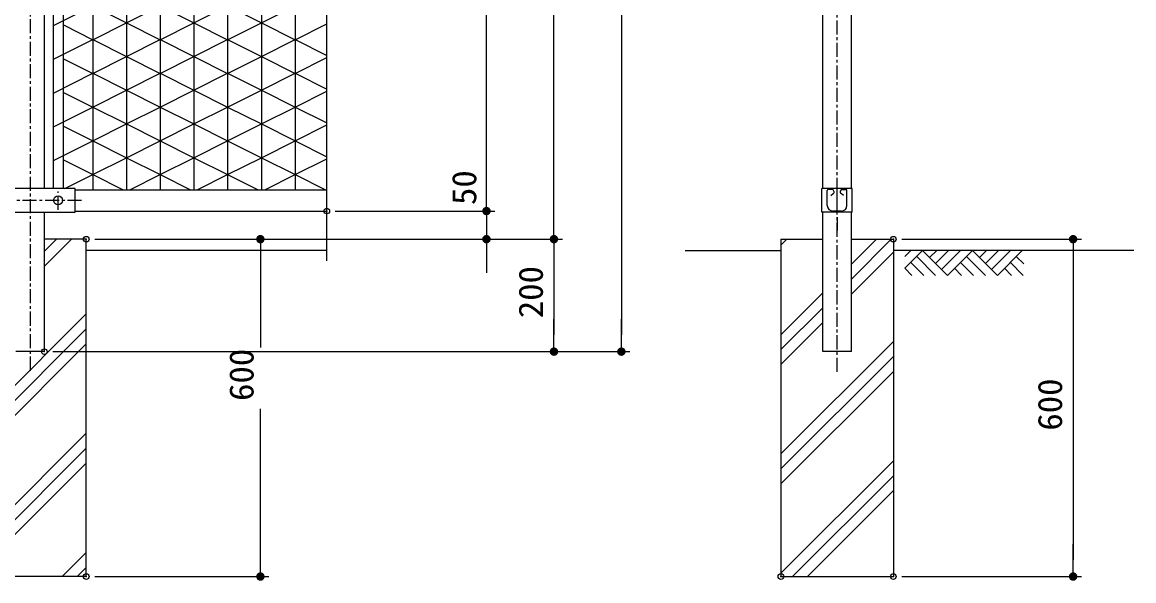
# Model space of a CAD drawing. Units: millimetres, scale not verified. Extents: x -4425 to 4425, y -3150 to 3150.
# Drawn here: x -1645 to 332, y -890 to 104 of the extents above; entities that cross this region are included whole.
import ezdxf
from ezdxf.enums import TextEntityAlignment as Align

# ---------------------------------------------------------------- set-up
doc = ezdxf.new("R2010")
doc.units = ezdxf.units.MM
doc.header["$LTSCALE"] = 20
doc.header["$PDMODE"] = 32
doc.header["$PDSIZE"] = 10
doc.linetypes.add('USER1', pattern=[2, 1.25, -0.25, 0.25, -0.25])
for name, color, linetype, lineweight in [('0-0_SUNPOU', 1, 'Continuous', 25), ('0-2_KOUZOU', 7, 'Continuous', 25), ('0-3_0', 1, 'Continuous', 25), ('0-5_BUHIN', 7, 'Continuous', 25), ('0-6_BOLT', 3, 'Continuous', 25), ('0-7_KISO', 7, 'Continuous', 25), ('0-8_AMI-HATCH', 6, 'Continuous', 25), ('0-A_HATCH', 4, 'Continuous', 25)]:
    doc.layers.add(name, color=color, linetype=linetype, lineweight=lineweight)
doc.layers.add('0-1_DEFPOINTS', color=7, linetype='Continuous')
doc.styles.add('ＭＳ ゴシック', font='')
doc.styles.get('ＭＳ ゴシック').set_extended_font_data('MS Gothic')

# ---------------------------------------------------------------- blocks, each defined once
blk = doc.blocks.new('M1')
at = {"layer": '0-0_SUNPOU'}
blk.add_line((-5, 0), (-38.58, 0), dxfattribs=at)
for points in [[(0, 0), (-5, 0), (-4.96, 0.63)], [(0, 0), (-4.96, -0.63), (-5, 0)], [(0, 0), (-4.96, 0.63), (-4.84, 1.24)], [(0, 0), (-4.84, -1.24), (-4.96, -0.63)], [(0, 0), (-4.84, 1.24), (-4.65, 1.84)], [(0, 0), (-4.65, -1.84), (-4.84, -1.24)], [(0, 0), (-4.65, 1.84), (-4.38, 2.41)], [(0, 0), (-4.38, -2.41), (-4.65, -1.84)], [(0, 0), (-4.38, 2.41), (-4.05, 2.94)], [(0, 0), (-4.05, -2.94), (-4.38, -2.41)], [(0, 0), (-4.05, 2.94), (-3.64, 3.42)], [(0, 0), (-3.64, -3.42), (-4.05, -2.94)], [(0, 0), (-3.64, 3.42), (-3.19, 3.85)], [(0, 0), (-3.19, -3.85), (-3.64, -3.42)], [(0, 0), (-3.19, 3.85), (-2.68, 4.22)], [(0, 0), (-2.68, -4.22), (-3.19, -3.85)], [(0, 0), (-2.68, 4.22), (-2.13, 4.52)], [(0, 0), (-2.13, -4.52), (-2.68, -4.22)], [(0, 0), (-2.13, 4.52), (-1.55, 4.76)], [(0, 0), (-1.55, -4.76), (-2.13, -4.52)], [(0, 0), (-1.55, 4.76), (-0.94, 4.91)], [(0, 0), (-0.94, -4.91), (-1.55, -4.76)], [(0, 0), (-0.94, 4.91), (-0.31, 4.99)], [(0, 0), (-0.31, -4.99), (-0.94, -4.91)], [(0, 0), (-0.31, 4.99), (0.31, 4.99)], [(0, 0), (0.31, -4.99), (-0.31, -4.99)], [(0, 0), (0.31, 4.99), (0.94, 4.91)], [(0, 0), (0.94, 4.91), (1.55, 4.76)], [(0, 0), (1.55, 4.76), (2.13, 4.52)], [(0, 0), (2.13, 4.52), (2.68, 4.22)], [(0, 0), (2.68, 4.22), (3.19, 3.85)], [(0, 0), (3.19, 3.85), (3.64, 3.42)], [(0, 0), (3.64, 3.42), (4.05, 2.94)], [(0, 0), (4.05, 2.94), (4.38, 2.41)], [(0, 0), (4.38, 2.41), (4.65, 1.84)], [(0, 0), (4.65, 1.84), (4.84, 1.24)], [(0, 0), (4.84, 1.24), (4.96, 0.63)], [(0, 0), (4.96, 0.63), (5, 0)], [(0, 0), (0.94, -4.91), (0.31, -4.99)], [(0, 0), (1.55, -4.76), (0.94, -4.91)], [(0, 0), (2.13, -4.52), (1.55, -4.76)], [(0, 0), (2.68, -4.22), (2.13, -4.52)], [(0, 0), (3.19, -3.85), (2.68, -4.22)], [(0, 0), (3.64, -3.42), (3.19, -3.85)], [(0, 0), (4.05, -2.94), (3.64, -3.42)], [(0, 0), (4.38, -2.41), (4.05, -2.94)], [(0, 0), (4.65, -1.84), (4.38, -2.41)], [(0, 0), (4.84, -1.24), (4.65, -1.84)], [(0, 0), (4.96, -0.63), (4.84, -1.24)], [(0, 0), (5, 0), (4.96, -0.63)]]:
    blk.add_solid(points, dxfattribs=at)
blk = doc.blocks.new('GL-MARK')
at = {"layer": '0-3_0'}
for p, q in [((-278.75, -14.14), (-264.61, 0)), ((-278.75, -42.43), (-236.32, 0)), ((-236.32, 0), (-177.24, -59.08)), ((-203.01, 0), (-219.67, -16.66)), ((-174.73, 0), (-205.53, -30.8)), ((-146.45, 0), (-191.38, -44.94)), ((-118.16, 0), (-177.24, -59.08)), ((-118.16, 0), (-59.08, -59.08)), ((-84.85, 0), (-101.51, -16.65)), ((-56.57, 0), (-87.36, -30.8)), ((-28.28, 0), (-73.22, -44.94)), ((0, 0), (-59.08, -59.08)), ((-250.46, -14.14), (-205.53, -59.08)), ((-132.3, -14.14), (-87.37, -59.08)), ((3.33, -31.61), (-14.14, -14.14)), ((-278.75, -42.43), (-262.09, -59.08)), ((-264.61, -28.28), (-233.81, -59.08)), ((-160.59, -42.43), (-143.93, -59.08)), ((-146.44, -28.28), (-115.65, -59.08)), ((-25.77, -59.08), (-42.43, -42.43)), ((2.51, -59.08), (-28.28, -28.28))]:
    blk.add_line(p, q, dxfattribs=at)

msp = doc.modelspace()

# ---------------------------------------------------------------- linework, layer by layer
at = {"layer": '0-0_SUNPOU'}
for p, q in [((-819.06, -202.11), (-819.06, 887.89)), ((-699.06, -252.11), (-699.06, 887.89)), ((-579.06, 887.89), (-579.06, -452.11)), ((-819.06, -202.11), (-819.06, -172.11)), ((-1088.1, -232.11), (-804.06, -232.11)), ((-1088.1, -232.11), (-804.06, -232.11)), ((-819.06, -232.11), (-819.06, -282.11)), ((-1516.06, -282.11), (-804.06, -282.11)), ((-1516.06, -282.11), (-684.06, -282.11)), ((-1516.06, -282.11), (-684.06, -282.11)), ((-1516.06, -282.11), (-1206.25, -282.11)), ((-80.25, -282.11), (239.56, -282.11)), ((-1221.25, -312.11), (-1221.25, -474.5)), ((-819.06, -312.11), (-819.06, -342.11)), ((-699.06, -312.11), (-699.06, -452.11)), ((224.56, -312.11), (224.56, -852.11)), ((-1590.66, -482.11), (-564.06, -482.11)), ((-1590.66, -482.11), (-684.06, -482.11)), ((-1221.25, -852.11), (-1221.25, -584)), ((-1516.06, -882.11), (-1206.25, -882.11)), ((-80.25, -882.11), (239.56, -882.11))]:
    msp.add_line(p, q, dxfattribs=at)
at = {"layer": '0-1_DEFPOINTS'}
for p in [(-1103.1, -232.11), (-1531.06, -282.11), (-819.06, -282.11), (-95.25, -282.11), (-1605.66, -482.11), (-699.06, -482.11), (-579.06, -482.11), (-1531.06, -882.11), (-1531.06, -882.11), (-1221.25, -882.11), (-295.25, -882.11), (-95.25, -882.11), (-95.25, -882.11), (224.56, -882.11)]:
    msp.add_point(p, dxfattribs=at)
at = {"layer": '0-2_KOUZOU', "color": 1, "linetype": 'USER1'}
for p, q in [((-1631.06, 989.01), (-1631.06, -520.22)), ((-195.25, -518.03), (-195.25, 998.41))]:
    msp.add_line(p, q, dxfattribs=at)
at = {"layer": '0-2_KOUZOU'}
for p, q in [((-1605.66, 332.89), (-1605.66, -191.86)), ((-1589.59, -191.86), (-1589.57, 332.89)), ((-1571.6, -191.87), (-1571.58, 332.88)), ((-220.65, -191.86), (-220.65, 322.89)), ((-169.85, -191.86), (-169.85, 322.89)), ((-1551.06, -194.11), (-1103.1, -194.11)), ((-212.75, -222.21), (-212.75, -195.46)), ((-204.63, -193.81), (-211.1, -193.81)), ((-185.87, -193.81), (-179.4, -193.81)), ((-177.75, -222.21), (-177.75, -195.46)), ((-206.74, -204.45), (-202.2, -200.99)), ((-183.76, -204.45), (-188.29, -200.99)), ((-1605.66, -234.36), (-1605.66, -482.11)), ((-1551.06, -232.11), (-1103.1, -232.11)), ((-220.65, -482.11), (-220.65, -234.36)), ((-187.65, -232.11), (-202.84, -232.11)), ((-169.85, -482.11), (-169.85, -234.36)), ((-1605.66, -482.11), (-1656.46, -482.11)), ((-169.85, -482.11), (-220.65, -482.11))]:
    msp.add_line(p, q, dxfattribs=at)
at = {"layer": '0-2_KOUZOU', "color": 3}
msp.add_line((-1103.1, -320.62), (-1103.1, 268.02), dxfattribs=at)
at = {"layer": '0-2_KOUZOU'}
for centre, radius, start, end in [((-211.1, -195.46), 1.65, 90, 180), ((-204.63, -197.81), 4, 307.31514, 90), ((-185.87, -197.81), 4, 90, 232.68486), ((-179.4, -195.46), 1.65, 0, 90), ((-202.84, -222.21), 9.91, 180, 270), ((-187.65, -222.21), 9.91, 270, 0)]:
    msp.add_arc(centre, radius, start, end, dxfattribs=at)
at = {"layer": '0-5_BUHIN'}
for p, q in [((-1551.06, -191.86), (-1711.06, -191.86)), ((-222.25, -234.36), (-222.25, -191.86)), ((-168.25, -234.36), (-222.25, -234.36))]:
    msp.add_line(p, q, dxfattribs=at)
at = {"layer": '0-5_BUHIN', "color": 1, "linetype": 'USER1'}
for p, q in [((-1581.06, -229.94), (-1581.06, -197.26)), ((-195.25, -232.84), (-195.25, -194.38)), ((-1539.44, -213.11), (-1723.74, -213.11))]:
    msp.add_line(p, q, dxfattribs=at)
at = {"layer": '0-5_BUHIN'}
for points in [[(-1711.06, -234.36), (-1551.06, -234.36), (-1551.06, -191.86)], [(-168.25, -234.36), (-168.25, -191.86), (-222.25, -191.86)]]:
    msp.add_lwpolyline(points, dxfattribs=at)
at = {"layer": '0-6_BOLT', "color": 1, "linetype": 'USER1'}
msp.add_line((-195.25, -242.71), (-195.25, -266.52), dxfattribs=at)
at = {"layer": '0-6_BOLT'}
msp.add_circle((-1581.06, -213.11), 8, dxfattribs=at)
at = {"layer": '0-7_KISO'}
for p, q in [((-295.25, -282.11), (-295.25, -882.11)), ((-295.25, -282.11), (-220.65, -282.11)), ((-169.85, -282.11), (-95.25, -282.11)), ((-95.25, -282.11), (-95.25, -882.11)), ((-1103.1, -302.11), (-1531.06, -302.11)), ((-465.43, -302.11), (-295.25, -302.11)), ((332.47, -302.11), (-95.25, -302.11)), ((-1531.06, -882.11), (-1731.06, -882.11)), ((-295.25, -882.11), (-95.25, -882.11))]:
    msp.add_line(p, q, dxfattribs=at)
msp.add_lwpolyline([(-1531.06, -882.11), (-1531.06, -282.11), (-1605.66, -282.11)], dxfattribs=at)
at = {"layer": '0-8_AMI-HATCH'}
for p, q in [((-1519.52, 879.81), (-1519.52, -194.19)), ((-1459.52, 879.81), (-1459.52, -194.19)), ((-1399.52, 879.81), (-1399.52, -194.19)), ((-1339.52, 879.81), (-1339.52, -194.19)), ((-1279.52, 879.81), (-1279.52, -194.19)), ((-1219.52, 879.81), (-1219.52, -194.19)), ((-1159.52, 879.81), (-1159.52, -194.19)), ((-1459.56, 102.82), (-1399.54, 132.97)), ((-1399.54, 132.97), (-1339.52, 102.82)), ((-1219.56, 102.82), (-1159.54, 132.97)), ((-1519.54, 72.68), (-1459.52, 102.82)), ((-1459.56, 102.82), (-1399.54, 72.68)), ((-1399.54, 72.68), (-1339.52, 102.82)), ((-1219.56, 102.82), (-1159.54, 72.68)), ((-1159.54, 72.68), (-1103.1, 101.03)), ((-1571.56, 98.81), (-1519.54, 72.68)), ((-1589.54, 37.81), (-1519.54, 72.97)), ((-1519.54, 72.97), (-1459.52, 42.82)), ((-1459.56, 42.82), (-1399.54, 72.97)), ((-1399.54, 72.97), (-1339.52, 42.82)), ((-1339.56, 42.82), (-1279.54, 72.97)), ((-1279.54, 72.97), (-1219.52, 42.82)), ((-1219.56, 42.82), (-1159.54, 72.97)), ((-1159.54, 72.97), (-1103.1, 44.62)), ((-1519.54, 12.68), (-1459.52, 42.82)), ((-1459.56, 42.82), (-1399.54, 12.68)), ((-1399.54, 12.68), (-1339.52, 42.82)), ((-1339.56, 42.82), (-1279.54, 12.68)), ((-1279.54, 12.68), (-1219.52, 42.82)), ((-1219.56, 42.82), (-1159.54, 12.68)), ((-1159.54, 12.68), (-1103.1, 41.03)), ((-1571.56, 38.81), (-1519.54, 12.68)), ((-1589.54, -22.19), (-1519.54, 12.97)), ((-1519.54, 12.97), (-1459.52, -17.18)), ((-1459.56, -17.18), (-1399.54, 12.97)), ((-1399.54, 12.97), (-1339.52, -17.18)), ((-1219.56, -17.18), (-1159.54, 12.97)), ((-1159.54, 12.97), (-1103.1, -15.38)), ((-1459.56, -17.18), (-1399.54, -47.32)), ((-1399.54, -47.32), (-1339.52, -17.18)), ((-1219.56, -17.18), (-1159.54, -47.32)), ((-1159.54, -47.32), (-1103.1, -18.97)), ((-1589.54, -82.19), (-1519.54, -47.03)), ((-1519.54, -47.03), (-1459.52, -77.18)), ((-1459.56, -77.18), (-1399.54, -47.03)), ((-1399.54, -47.03), (-1339.52, -77.18)), ((-1339.56, -77.18), (-1279.54, -47.03)), ((-1279.54, -47.03), (-1219.52, -77.18)), ((-1219.56, -77.18), (-1159.54, -47.03)), ((-1159.54, -47.03), (-1103.1, -75.38)), ((-1519.54, -107.32), (-1459.52, -77.18)), ((-1459.56, -77.18), (-1399.54, -107.32)), ((-1399.54, -107.32), (-1339.52, -77.18)), ((-1339.56, -77.18), (-1279.54, -107.32)), ((-1279.54, -107.32), (-1219.52, -77.18)), ((-1219.56, -77.18), (-1159.54, -107.32)), ((-1159.54, -107.32), (-1103.1, -78.97)), ((-1571.56, -81.19), (-1519.54, -107.32)), ((-1589.54, -142.19), (-1519.54, -107.03)), ((-1519.54, -107.03), (-1459.52, -137.18)), ((-1459.56, -137.18), (-1399.54, -107.03)), ((-1399.54, -107.03), (-1339.52, -137.18)), ((-1219.56, -137.18), (-1159.54, -107.03)), ((-1159.54, -107.03), (-1103.1, -135.38)), ((-1459.56, -137.18), (-1399.54, -167.32)), ((-1399.54, -167.32), (-1339.52, -137.18)), ((-1219.56, -137.18), (-1159.54, -167.32)), ((-1159.54, -167.32), (-1103.1, -138.97)), ((-1569.14, -191.94), (-1519.54, -167.03)), ((-1519.54, -167.03), (-1465.45, -194.19)), ((-1453.62, -194.19), (-1399.54, -167.03)), ((-1399.54, -167.03), (-1345.45, -194.19)), ((-1333.62, -194.19), (-1279.54, -167.03)), ((-1279.54, -167.03), (-1225.45, -194.19)), ((-1213.62, -194.19), (-1159.54, -167.03)), ((-1159.54, -167.03), (-1105.45, -194.19))]:
    msp.add_line(p, q, dxfattribs=at)
for points in [[(-1589.54, 97.81), (-1519.54, 132.97), (-1459.52, 102.82)], [(-1339.56, 102.82), (-1279.54, 132.97), (-1219.52, 102.82)], [(-1339.56, 102.82), (-1279.54, 72.68), (-1219.52, 102.82)], [(-1339.56, -17.18), (-1279.54, 12.97), (-1219.52, -17.18)], [(-1571.56, -21.19), (-1519.54, -47.32), (-1459.52, -17.18)], [(-1339.56, -17.18), (-1279.54, -47.32), (-1219.52, -17.18)], [(-1339.56, -137.18), (-1279.54, -107.03), (-1219.52, -137.18)], [(-1571.56, -141.19), (-1519.54, -167.32), (-1459.52, -137.18)], [(-1339.56, -137.18), (-1279.54, -167.32), (-1219.52, -137.18)]]:
    msp.add_lwpolyline(points, dxfattribs=at)
at = {"layer": '0-A_HATCH'}
for p, q in [((-1605.66, -330.54), (-1557.24, -282.11)), ((-1605.66, -304.02), (-1583.76, -282.11)), ((-295.25, -292.91), (-284.45, -282.11)), ((-169.85, -353.13), (-98.83, -282.11)), ((-169.85, -326.61), (-125.35, -282.11)), ((-169.85, -379.65), (-95.25, -305.05)), ((-295.25, -452.01), (-220.65, -377.41)), ((-1731.06, -615.03), (-1531.06, -415.03)), ((-295.25, -478.53), (-220.65, -403.93)), ((-295.25, -505.05), (-220.65, -430.45)), ((-1731.06, -641.55), (-1531.06, -441.55)), ((-1731.06, -668.07), (-1531.06, -468.07)), ((-295.25, -664.15), (-95.25, -464.15)), ((-295.25, -690.66), (-95.25, -490.66)), ((-295.25, -717.18), (-95.25, -517.18)), ((-1731.06, -827.17), (-1531.06, -627.17)), ((-1731.06, -853.68), (-1531.06, -653.68)), ((-1731.06, -880.2), (-1531.06, -680.2)), ((-295.25, -876.28), (-95.25, -676.28)), ((-274.57, -882.11), (-95.25, -702.79)), ((-248.05, -882.11), (-95.25, -729.31)), ((-1573.88, -882.11), (-1531.06, -839.3)), ((-1547.36, -882.11), (-1531.06, -865.82))]:
    msp.add_line(p, q, dxfattribs=at)

# ---------------------------------------------------------------- block references
at = {"layer": '0-0_SUNPOU', "xscale": 1.5, "yscale": 1.5}
for p, rotation in [((-819.06, -232.11), 270), ((-819.06, -232.11), 270), ((-699.06, -282.11), 270), ((-1221.25, -282.11), 90), ((-819.06, -282.11), 90), ((-699.06, -282.11), 90), ((224.56, -282.11), 90), ((-699.06, -482.11), 270), ((-579.06, -482.11), 270), ((-1221.25, -882.11), 270), ((224.56, -882.11), 270)]:
    msp.add_blockref('M1', p, dxfattribs=dict(at, rotation=rotation))
at = {"layer": '0-2_KOUZOU', "xscale": 0.75, "yscale": 0.75}
msp.add_blockref('GL-MARK', (134.1, -302.11), dxfattribs=at)

# ---------------------------------------------------------------- texts
at = {"layer": '0-0_SUNPOU', "color": 3, "style": 'ＭＳ ゴシック', "width": 1.05}
for s, p in [('50', (-824.2, -221.32)), ('200', (-705.73, -422.61)), ('600', (-1220.42, -569.75)), ('600', (217.89, -622.61))]:
    msp.add_text(s, height=43.26, rotation=90, dxfattribs=at).set_placement(p, align=Align.BOTTOM_LEFT)

doc.saveas('drawing.dxf')
